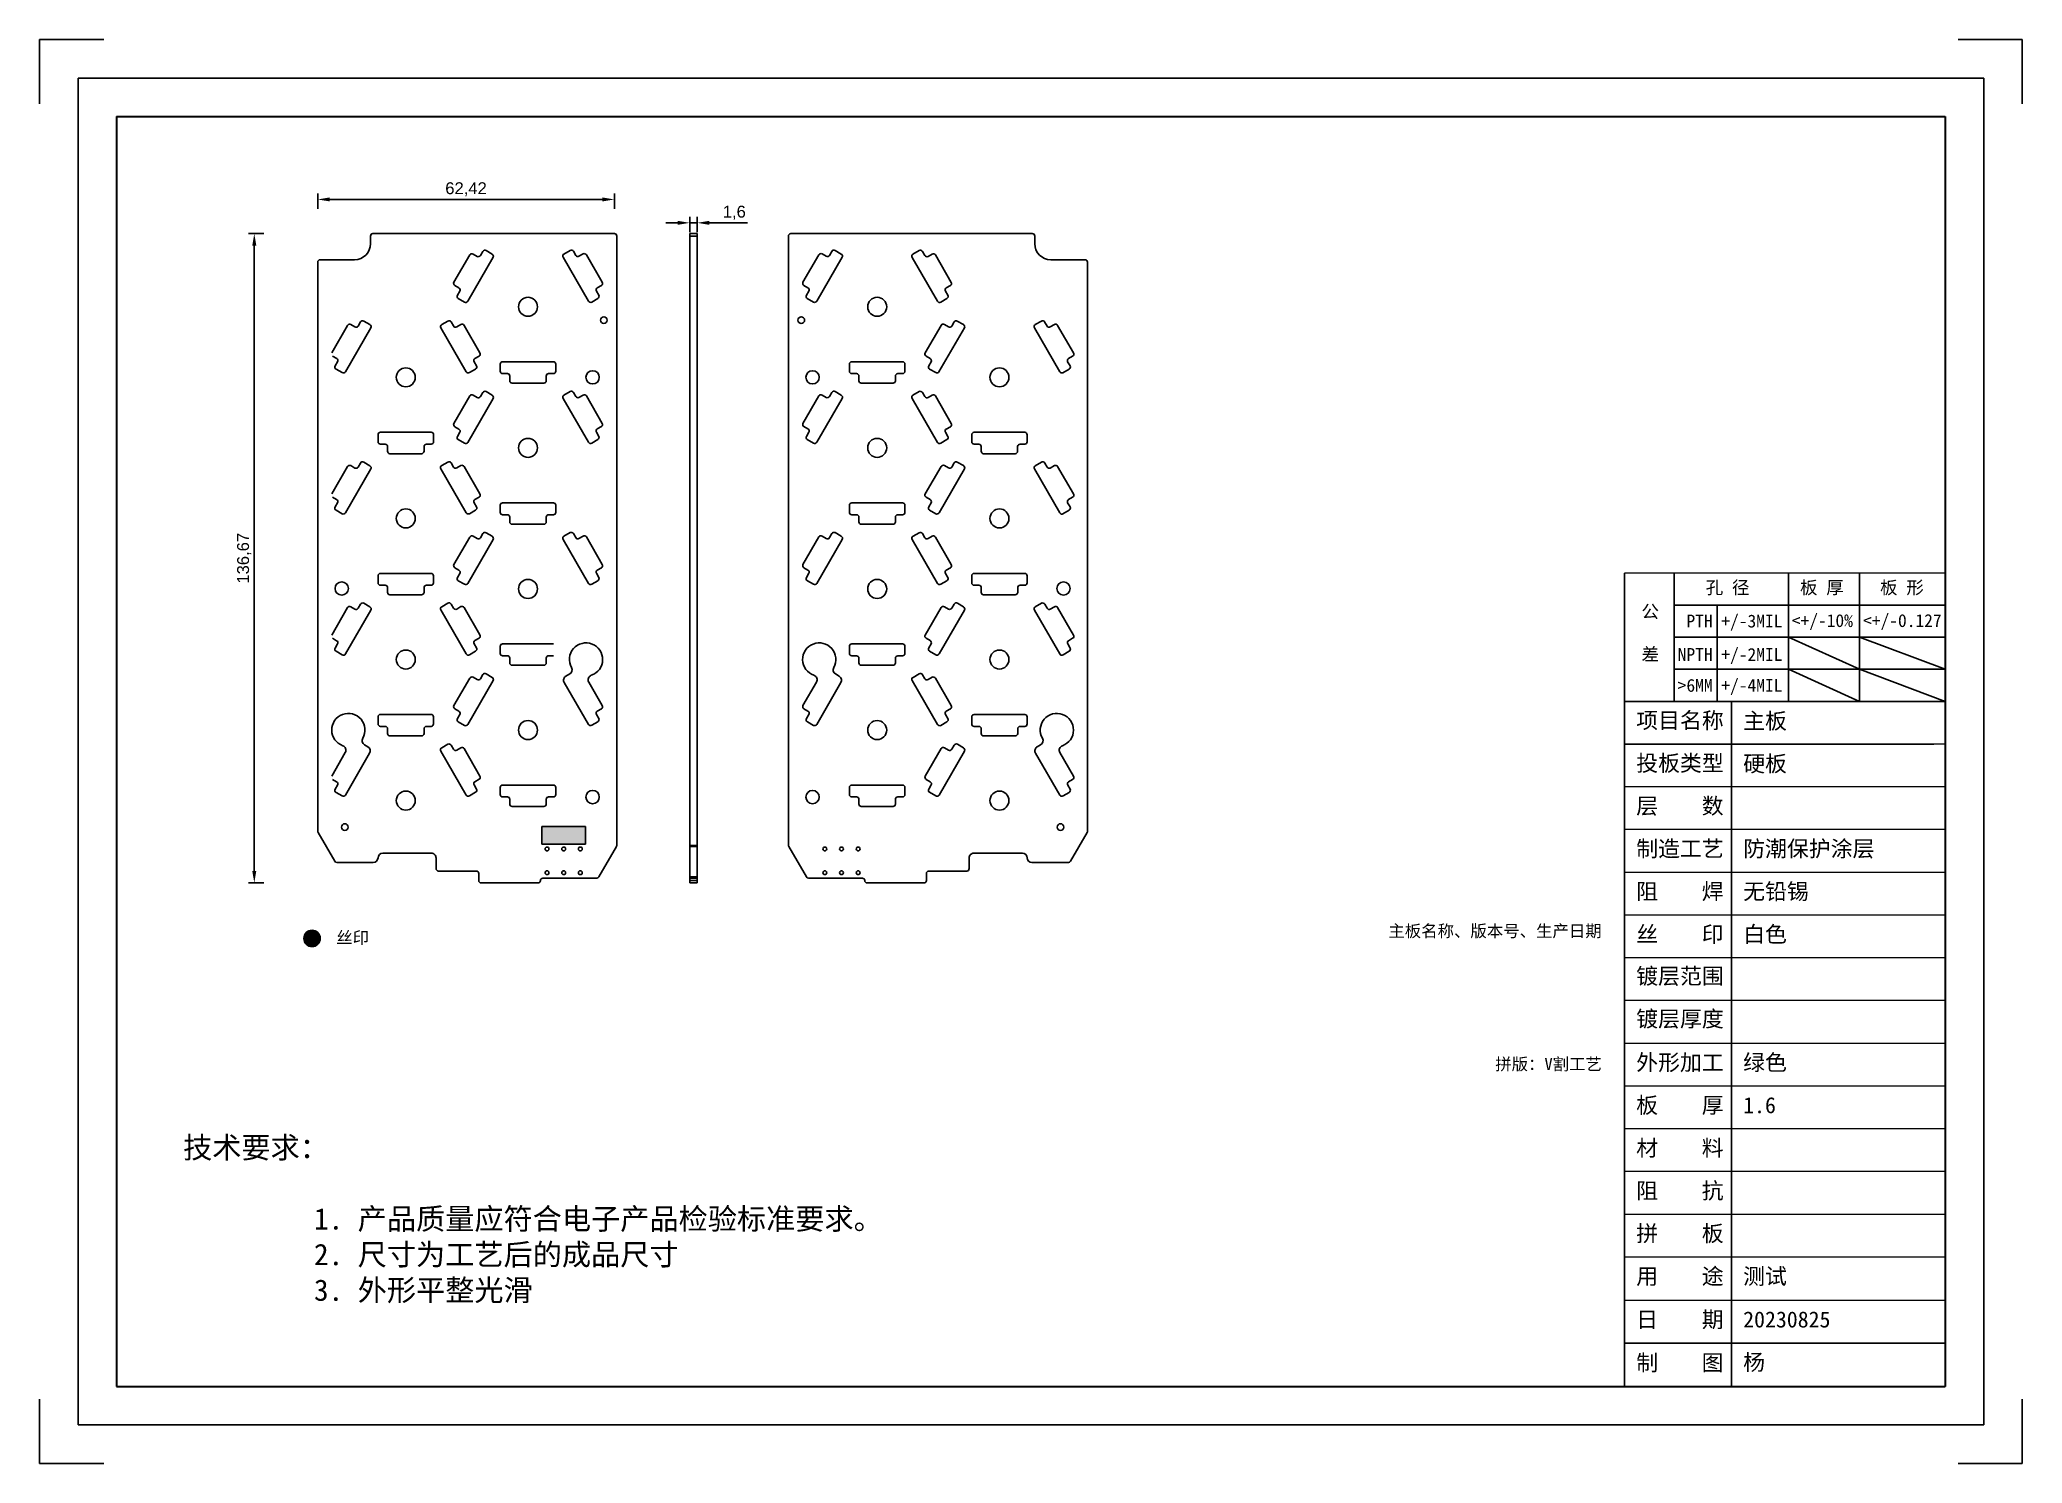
# Model space of a CAD drawing. Header units: millimetres. Extents: x -139 to 278, y 0 to 300.
import ezdxf

# ---------------------------------------------------------------- set-up
doc = ezdxf.new("R2010")
doc.units = ezdxf.units.MM
doc.styles.get("Standard").update_dxf_attribs({"font": 'arial.ttf'})
doc.dimstyles.new('ISO-25', dxfattribs={"dimtxt": 2.5, "dimasz": 2.5, "dimexe": 1.25, "dimexo": 0.625, "dimtad": 1, "dimtxsty": 'Standard', "dimcen": 2.5, "dimadec": 0, "dimazin": 0, "dimtfac": 1, "dimtmove": 0, "dimatfit": 3, "dimfxl": 1, "dimarcsym": 0})

# ---------------------------------------------------------------- blocks, each defined once
blk = doc.blocks.new('Y')
for p, q in [((11070.07, 2786.82), (11061.07, 2786.82)), ((11061.07, 2786.82), (11061.07, 2777.82)), ((11330.17, 2786.82), (11339.17, 2786.82)), ((11339.17, 2786.82), (11339.17, 2777.82)), ((11066.47, 2781.42), (11333.77, 2781.42)), ((11066.47, 2781.42), (11066.47, 2592.42)), ((11333.77, 2781.42), (11333.77, 2592.42)), ((11061.07, 2587.02), (11061.07, 2596.02)), ((11339.17, 2587.02), (11339.17, 2596.02)), ((11066.47, 2592.42), (11333.77, 2592.42)), ((11070.07, 2587.02), (11061.07, 2587.02)), ((11330.17, 2587.02), (11339.17, 2587.02))]:
    blk.add_line(p, q)
at = {"lineweight": 30}
for p, q in [((11071.87, 2776.02), (11328.37, 2776.02)), ((11071.87, 2776.02), (11071.87, 2597.82)), ((11328.37, 2776.02), (11328.37, 2597.82)), ((11071.87, 2597.82), (11328.37, 2597.82))]:
    blk.add_line(p, q, dxfattribs=at)
at = {"lineweight": 20}
blk.add_line((11328.37, 2597.82), (11283.37, 2597.82), dxfattribs=at)
blk = doc.blocks.new('*D31')
at = {"color": 0, "lineweight": -2}
for p, q in [((-4.78, 261.14), (-7.28, 261.14)), ((-2.28, 259.14), (-2.28, 262.39)), ((-2.28, 261.14), (-0.68, 261.14)), ((-0.68, 259.14), (-0.68, 262.39)), ((1.82, 261.14), (9.88, 261.14))]:
    blk.add_line(p, q, dxfattribs=at)
at = {"color": 0}
for points in [[(-4.78, 261.55), (-4.78, 260.72), (-2.28, 261.14)], [(1.82, 261.55), (1.82, 260.72), (-0.68, 261.14)]]:
    blk.add_solid(points, dxfattribs=at)
at = {"layer": 'Defpoints', "color": 0}
for p in [(-0.68, 261.14), (-2.28, 258.36), (-0.68, 258.36)]:
    blk.add_point(p, dxfattribs=at)
at = {"color": 0, "insert": (7.1, 263.26), "char_height": 2.5, "attachment_point": 5}
blk.add_mtext('1,6', dxfattribs=at)
blk = doc.blocks.new('*D32')
at = {"color": 0, "lineweight": -2}
for p, q in [((-80.55, 264.06), (-80.55, 267.31)), ((-18.13, 264.06), (-18.13, 267.31)), ((-78.05, 266.06), (-20.63, 266.06))]:
    blk.add_line(p, q, dxfattribs=at)
at = {"color": 0}
for points in [[(-78.05, 266.48), (-78.05, 265.65), (-80.55, 266.06)], [(-20.63, 266.48), (-20.63, 265.65), (-18.13, 266.06)]]:
    blk.add_solid(points, dxfattribs=at)
at = {"layer": 'Defpoints', "color": 0}
for p in [(-18.13, 266.06), (-18.13, 258.36), (-80.55, 252.88)]:
    blk.add_point(p, dxfattribs=at)
at = {"color": 0, "insert": (-49.34, 268.19), "char_height": 2.5, "attachment_point": 5}
blk.add_mtext('62,42', dxfattribs=at)
blk = doc.blocks.new('*D33')
at = {"color": 0, "lineweight": -2}
for p, q in [((-91.89, 258.86), (-95.14, 258.86)), ((-93.89, 256.36), (-93.89, 124.69)), ((-91.89, 122.19), (-95.14, 122.19))]:
    blk.add_line(p, q, dxfattribs=at)
at = {"color": 0}
for points in [[(-94.31, 256.36), (-93.47, 256.36), (-93.89, 258.86)], [(-94.31, 124.69), (-93.47, 124.69), (-93.89, 122.19)]]:
    blk.add_solid(points, dxfattribs=at)
at = {"layer": 'Defpoints', "color": 0}
for p in [(-36.05, 258.86), (-93.89, 122.19), (-40.17, 122.19)]:
    blk.add_point(p, dxfattribs=at)
at = {"color": 0, "insert": (-96.02, 190.53), "char_height": 2.5, "attachment_point": 5, "rotation": 90}
blk.add_mtext('136,67', dxfattribs=at)

msp = doc.modelspace()

# ---------------------------------------------------------------- hatches: boundary and pattern name
for points in [[(-24.192, 134.065), (-33.392, 134.065), (-33.392, 130.365), (-24.192, 130.365)], [(-80.008, 110.495, 1), (-83.458, 110.495, 1)]]:
    msp.add_hatch(color=256).paths.add_polyline_path(points)

# ---------------------------------------------------------------- linework, layer by layer
at = {"color": 7, "linetype": 'Continuous'}
for p, q in [((-0.682, 258.862), (-2.282, 258.862)), ((-2.282, 258.862), (-2.282, 122.189)), ((-0.682, 258.862), (-0.682, 122.189)), ((-47.001, 254.075), (-47.867, 254.575)), ((-45.818, 255.124), (-46.318, 254.258)), ((-43.835, 254.557), (-45.134, 255.307)), ((-27.441, 255.32), (-28.74, 254.57)), ((-26.258, 254.271), (-26.758, 255.137)), ((-24.709, 254.588), (-25.575, 254.088)), ((-0.682, 258.362), (-2.282, 258.362)), ((25.57, 254.586), (26.437, 254.086)), ((27.12, 254.269), (27.62, 255.136)), ((28.303, 255.319), (29.602, 254.569)), ((44.697, 254.555), (45.996, 255.305)), ((46.679, 255.122), (47.179, 254.256)), ((47.862, 254.073), (48.728, 254.573)), ((-48.55, 254.392), (-51.887, 248.611)), ((-48.99, 244.629), (-43.652, 253.874)), ((-28.923, 253.887), (-23.585, 244.642)), ((-20.688, 248.624), (-24.026, 254.405)), ((21.55, 248.622), (24.887, 254.403)), ((29.785, 253.886), (24.447, 244.64)), ((49.852, 244.627), (44.514, 253.872)), ((49.411, 254.39), (52.749, 248.609)), ((-51.704, 247.928), (-50.838, 247.428)), ((-50.655, 246.745), (-51.155, 245.879)), ((-21.42, 245.892), (-21.92, 246.758)), ((-21.737, 247.441), (-20.871, 247.941)), ((22.599, 247.439), (21.733, 247.939)), ((22.282, 245.89), (22.782, 246.756)), ((51.517, 246.743), (52.017, 245.877)), ((52.566, 247.926), (51.7, 247.426)), ((-50.972, 245.196), (-49.673, 244.446)), ((-22.902, 244.459), (-21.603, 245.209)), ((23.764, 244.457), (22.465, 245.207)), ((51.834, 245.194), (50.535, 244.444)), ((-74.271, 239.542), (-77.608, 233.761)), ((-74.711, 229.779), (-69.373, 239.024)), ((-72.721, 239.225), (-73.588, 239.725)), ((-71.538, 240.274), (-72.038, 239.408)), ((-69.556, 239.707), (-70.855, 240.457)), ((-54.644, 239.037), (-49.306, 229.792)), ((-53.162, 240.47), (-54.461, 239.72)), ((-51.979, 239.421), (-52.479, 240.287)), ((-50.43, 239.738), (-51.296, 239.238)), ((-46.409, 233.774), (-49.747, 239.555)), ((47.271, 233.772), (50.608, 239.553)), ((55.506, 239.036), (50.168, 229.79)), ((51.291, 239.736), (52.157, 239.236)), ((52.84, 239.419), (53.34, 240.286)), ((54.023, 240.469), (55.323, 239.719)), ((75.573, 229.777), (70.235, 239.022)), ((70.418, 239.705), (71.717, 240.455)), ((72.4, 240.272), (72.9, 239.406)), ((73.583, 239.223), (74.449, 239.723)), ((75.132, 239.54), (78.47, 233.759)), ((-77.425, 233.078), (-76.559, 232.578)), ((-76.376, 231.895), (-76.876, 231.029)), ((-76.693, 230.346), (-75.394, 229.596)), ((-48.623, 229.609), (-47.324, 230.359)), ((-47.141, 231.042), (-47.641, 231.908)), ((-47.458, 232.591), (-46.592, 233.091)), ((-42.137, 231.393), (-42.137, 229.893)), ((-30.961, 231.893), (-41.637, 231.893)), ((-30.461, 229.893), (-30.461, 231.393)), ((31.323, 229.891), (31.323, 231.391)), ((31.823, 231.891), (42.498, 231.891)), ((42.998, 231.391), (42.998, 229.891)), ((48.32, 232.589), (47.454, 233.089)), ((48.003, 231.04), (48.503, 231.906)), ((49.485, 229.607), (48.186, 230.357)), ((77.555, 230.344), (76.256, 229.594)), ((77.238, 231.893), (77.738, 231.027)), ((78.287, 233.076), (77.421, 232.576)), ((-45.819, 225.424), (-46.319, 224.558)), ((-43.836, 224.857), (-45.136, 225.607)), ((-41.637, 229.393), (-40.637, 229.393)), ((-40.137, 228.893), (-40.137, 227.893)), ((-39.637, 227.393), (-32.961, 227.393)), ((-32.461, 227.893), (-32.461, 228.893)), ((-31.961, 229.393), (-30.961, 229.393)), ((-27.442, 225.62), (-28.741, 224.87)), ((-26.259, 224.571), (-26.759, 225.437)), ((27.121, 224.569), (27.621, 225.436)), ((28.304, 225.619), (29.603, 224.869)), ((32.823, 229.391), (31.823, 229.391)), ((33.323, 227.891), (33.323, 228.891)), ((40.498, 227.391), (33.823, 227.391)), ((40.998, 228.891), (40.998, 227.891)), ((42.498, 229.391), (41.498, 229.391)), ((44.698, 224.855), (45.997, 225.605)), ((46.68, 225.422), (47.18, 224.556)), ((-48.551, 224.692), (-51.888, 218.911)), ((-48.991, 214.929), (-43.653, 224.174)), ((-47.002, 224.375), (-47.868, 224.875)), ((-28.924, 224.187), (-23.586, 214.942)), ((-24.71, 224.888), (-25.576, 224.388)), ((-20.689, 218.924), (-24.027, 224.705)), ((21.551, 218.922), (24.889, 224.703)), ((29.786, 224.186), (24.448, 214.94)), ((25.572, 224.886), (26.438, 224.386)), ((49.853, 214.927), (44.515, 224.172)), ((47.863, 224.373), (48.729, 224.873)), ((49.412, 224.69), (52.75, 218.909)), ((-56.682, 217.043), (-67.358, 217.043)), ((-51.705, 218.228), (-50.839, 217.728)), ((-50.656, 217.045), (-51.156, 216.179)), ((-21.421, 216.192), (-21.921, 217.058)), ((-21.738, 217.741), (-20.872, 218.241)), ((22.6, 217.739), (21.734, 218.239)), ((22.283, 216.19), (22.783, 217.056)), ((51.518, 217.043), (52.018, 216.177)), ((52.567, 218.226), (51.701, 217.726)), ((57.544, 217.041), (68.219, 217.041)), ((-67.858, 216.543), (-67.858, 215.043)), ((-67.358, 214.543), (-66.358, 214.543)), ((-65.858, 214.043), (-65.858, 213.043)), ((-58.182, 213.043), (-58.182, 214.043)), ((-57.682, 214.543), (-56.682, 214.543)), ((-56.182, 215.043), (-56.182, 216.543)), ((-50.973, 215.496), (-49.674, 214.746)), ((-22.903, 214.759), (-21.604, 215.509)), ((23.765, 214.757), (22.466, 215.507)), ((51.835, 215.494), (50.536, 214.744)), ((57.044, 215.041), (57.044, 216.541)), ((58.544, 214.541), (57.544, 214.541)), ((59.044, 213.041), (59.044, 214.041)), ((66.719, 214.041), (66.719, 213.041)), ((68.219, 214.541), (67.219, 214.541)), ((68.719, 216.541), (68.719, 215.041)), ((-74.272, 209.842), (-77.609, 204.061)), ((-74.712, 200.079), (-69.374, 209.324)), ((-72.723, 209.525), (-73.589, 210.025)), ((-71.539, 210.574), (-72.039, 209.708)), ((-69.557, 210.007), (-70.856, 210.757)), ((-65.358, 212.543), (-58.682, 212.543)), ((-54.645, 209.337), (-49.307, 200.092)), ((-53.163, 210.77), (-54.462, 210.02)), ((-51.98, 209.721), (-52.48, 210.587)), ((-50.431, 210.038), (-51.297, 209.538)), ((-46.41, 204.074), (-49.748, 209.855)), ((47.272, 204.072), (50.609, 209.853)), ((55.507, 209.336), (50.169, 200.09)), ((51.292, 210.036), (52.158, 209.536)), ((52.842, 209.719), (53.342, 210.586)), ((54.025, 210.769), (55.324, 210.019)), ((66.219, 212.541), (59.544, 212.541)), ((75.574, 200.077), (70.236, 209.322)), ((70.419, 210.005), (71.718, 210.755)), ((72.401, 210.572), (72.901, 209.706)), ((73.584, 209.523), (74.45, 210.023)), ((75.133, 209.84), (78.471, 204.059)), ((-77.426, 203.378), (-76.56, 202.878)), ((-76.377, 202.195), (-76.877, 201.329)), ((-76.694, 200.646), (-75.395, 199.896)), ((-48.624, 199.909), (-47.325, 200.659)), ((-47.142, 201.342), (-47.642, 202.208)), ((-47.459, 202.891), (-46.593, 203.391)), ((-42.138, 201.693), (-42.138, 200.193)), ((-30.962, 202.193), (-41.638, 202.193)), ((-30.462, 200.193), (-30.462, 201.693)), ((31.324, 200.191), (31.324, 201.691)), ((31.824, 202.191), (42.499, 202.191)), ((42.999, 201.691), (42.999, 200.191)), ((48.321, 202.889), (47.455, 203.389)), ((48.004, 201.34), (48.504, 202.206)), ((49.486, 199.907), (48.187, 200.657)), ((77.556, 200.644), (76.257, 199.894)), ((77.239, 202.193), (77.739, 201.327)), ((78.288, 203.376), (77.422, 202.876)), ((-41.638, 199.693), (-40.638, 199.693)), ((-40.138, 199.193), (-40.138, 198.193)), ((-39.638, 197.693), (-32.962, 197.693)), ((-32.462, 198.193), (-32.462, 199.193)), ((-31.962, 199.693), (-30.962, 199.693)), ((32.824, 199.691), (31.824, 199.691)), ((33.324, 198.191), (33.324, 199.191)), ((40.499, 197.691), (33.824, 197.691)), ((40.999, 199.191), (40.999, 198.191)), ((42.499, 199.691), (41.499, 199.691)), ((-48.552, 194.992), (-51.889, 189.211)), ((-48.992, 185.229), (-43.654, 194.474)), ((-47.003, 194.675), (-47.869, 195.175)), ((-45.82, 195.724), (-46.32, 194.858)), ((-43.838, 195.157), (-45.137, 195.907)), ((-28.925, 194.487), (-23.587, 185.242)), ((-27.443, 195.92), (-28.742, 195.17)), ((-26.26, 194.871), (-26.76, 195.737)), ((-24.711, 195.188), (-25.577, 194.688)), ((-20.69, 189.224), (-24.028, 195.005)), ((21.552, 189.222), (24.89, 195.003)), ((29.787, 194.486), (24.449, 185.24)), ((25.573, 195.186), (26.439, 194.686)), ((27.122, 194.869), (27.622, 195.736)), ((28.305, 195.919), (29.604, 195.169)), ((49.854, 185.227), (44.516, 194.472)), ((44.699, 195.155), (45.998, 195.905)), ((46.681, 195.722), (47.181, 194.856)), ((47.864, 194.673), (48.73, 195.173)), ((49.413, 194.99), (52.751, 189.209)), ((-51.706, 188.528), (-50.84, 188.028)), ((-21.739, 188.041), (-20.873, 188.541)), ((22.601, 188.039), (21.735, 188.539)), ((52.568, 188.526), (51.702, 188.026)), ((-67.859, 186.843), (-67.859, 185.343)), ((-56.683, 187.343), (-67.359, 187.343)), ((-67.359, 184.843), (-66.359, 184.843)), ((-65.859, 184.343), (-65.859, 183.343)), ((-58.183, 183.343), (-58.183, 184.343)), ((-57.683, 184.843), (-56.683, 184.843)), ((-56.183, 185.343), (-56.183, 186.843)), ((-50.657, 187.345), (-51.157, 186.479)), ((-50.974, 185.796), (-49.675, 185.046)), ((-22.904, 185.059), (-21.605, 185.809)), ((-21.422, 186.492), (-21.922, 187.358)), ((22.284, 186.49), (22.784, 187.356)), ((23.766, 185.057), (22.467, 185.807)), ((51.836, 185.794), (50.537, 185.044)), ((51.519, 187.343), (52.019, 186.477)), ((57.045, 185.341), (57.045, 186.841)), ((57.545, 187.341), (68.22, 187.341)), ((58.545, 184.841), (57.545, 184.841)), ((59.045, 183.341), (59.045, 184.341)), ((66.72, 184.341), (66.72, 183.341)), ((68.22, 184.841), (67.22, 184.841)), ((68.72, 186.841), (68.72, 185.341)), ((-74.273, 180.142), (-77.61, 174.361)), ((-74.713, 170.379), (-69.375, 179.624)), ((-72.724, 179.825), (-73.59, 180.325)), ((-71.541, 180.874), (-72.041, 180.008)), ((-69.558, 180.307), (-70.858, 181.057)), ((-65.359, 182.843), (-58.683, 182.843)), ((-54.646, 179.637), (-49.308, 170.392)), ((-53.164, 181.07), (-54.463, 180.32)), ((-51.981, 180.021), (-52.481, 180.887)), ((-50.432, 180.338), (-51.298, 179.838)), ((-46.411, 174.374), (-49.749, 180.155)), ((47.273, 174.372), (50.61, 180.153)), ((55.508, 179.636), (50.17, 170.39)), ((51.294, 180.336), (52.16, 179.836)), ((52.843, 180.019), (53.343, 180.886)), ((54.026, 181.069), (55.325, 180.319)), ((66.22, 182.841), (59.545, 182.841)), ((75.575, 170.377), (70.237, 179.622)), ((70.42, 180.305), (71.719, 181.055)), ((72.402, 180.872), (72.902, 180.006)), ((73.585, 179.823), (74.451, 180.323)), ((75.134, 180.14), (78.472, 174.359)), ((-77.427, 173.678), (-76.561, 173.178)), ((-76.378, 172.495), (-76.878, 171.629)), ((-47.143, 171.642), (-47.643, 172.508)), ((-47.46, 173.191), (-46.594, 173.691)), ((-42.139, 171.993), (-42.139, 170.493)), ((-30.963, 172.493), (-41.639, 172.493)), ((31.325, 170.491), (31.325, 171.991)), ((31.825, 172.491), (42.5, 172.491)), ((43, 171.991), (43, 170.491)), ((48.322, 173.189), (47.456, 173.689)), ((48.005, 171.64), (48.505, 172.506)), ((77.24, 172.493), (77.74, 171.627)), ((78.289, 173.676), (77.423, 173.176)), ((-76.695, 170.946), (-75.396, 170.196)), ((-48.625, 170.209), (-47.326, 170.959)), ((-41.639, 169.993), (-40.639, 169.993)), ((-40.139, 169.493), (-40.139, 168.493)), ((-39.639, 167.993), (-32.963, 167.993)), ((-32.463, 168.493), (-32.463, 169.493)), ((-31.963, 169.993), (-30.963, 169.993)), ((32.825, 169.991), (31.825, 169.991)), ((33.325, 168.491), (33.325, 169.491)), ((40.5, 167.991), (33.825, 167.991)), ((41, 169.491), (41, 168.491)), ((42.5, 169.991), (41.5, 169.991)), ((49.487, 170.207), (48.188, 170.957)), ((77.557, 170.944), (76.258, 170.194)), ((-48.553, 165.292), (-51.89, 159.511)), ((-48.993, 155.529), (-43.656, 164.774)), ((-47.004, 164.975), (-47.87, 165.475)), ((-45.821, 166.024), (-46.321, 165.158)), ((-43.839, 165.457), (-45.138, 166.207)), ((-23.588, 155.542), (-28.676, 164.354)), ((-28.31, 165.72), (-27.537, 166.166)), ((-23.535, 164.45), (-20.691, 159.524)), ((21.553, 159.522), (24.397, 164.448)), ((29.538, 164.352), (24.45, 155.54)), ((28.399, 166.165), (29.172, 165.719)), ((49.855, 155.527), (44.517, 164.772)), ((44.7, 165.455), (45.999, 166.205)), ((46.682, 166.022), (47.182, 165.156)), ((47.865, 164.973), (48.731, 165.473)), ((49.414, 165.29), (52.752, 159.509)), ((-51.707, 158.828), (-50.841, 158.328)), ((-21.74, 158.341), (-20.874, 158.841)), ((22.602, 158.339), (21.736, 158.839)), ((52.569, 158.826), (51.703, 158.326)), ((-67.86, 157.143), (-67.86, 155.643)), ((-56.684, 157.643), (-67.36, 157.643)), ((-67.36, 155.143), (-66.36, 155.143)), ((-65.86, 154.643), (-65.86, 153.643)), ((-58.184, 153.643), (-58.184, 154.643)), ((-57.684, 155.143), (-56.684, 155.143)), ((-56.184, 155.643), (-56.184, 157.143)), ((-50.658, 157.645), (-51.158, 156.779)), ((-50.975, 156.096), (-49.676, 155.346)), ((-22.905, 155.359), (-21.606, 156.109)), ((-21.423, 156.792), (-21.923, 157.658)), ((22.285, 156.79), (22.785, 157.656)), ((23.767, 155.357), (22.468, 156.107)), ((51.837, 156.094), (50.538, 155.344)), ((51.52, 157.643), (52.02, 156.777)), ((57.046, 155.641), (57.046, 157.141)), ((57.546, 157.641), (68.221, 157.641)), ((58.546, 155.141), (57.546, 155.141)), ((59.046, 153.641), (59.046, 154.641)), ((66.721, 154.641), (66.721, 153.641)), ((68.221, 155.141), (67.221, 155.141)), ((68.721, 157.141), (68.721, 155.641)), ((-70.697, 151.264), (-69.992, 150.857)), ((-65.36, 153.143), (-58.684, 153.143)), ((-53.165, 151.37), (-54.464, 150.62)), ((-51.982, 150.321), (-52.482, 151.187)), ((-50.433, 150.638), (-51.299, 150.138)), ((-46.412, 144.674), (-49.75, 150.455)), ((47.274, 144.672), (50.612, 150.453)), ((51.295, 150.636), (52.161, 150.136)), ((52.844, 150.319), (53.344, 151.186)), ((54.027, 151.369), (55.326, 150.619)), ((66.221, 153.141), (59.546, 153.141)), ((70.854, 150.855), (71.558, 151.262)), ((-77.611, 144.661), (-74.745, 149.626)), ((-69.626, 149.491), (-74.714, 140.679)), ((-54.647, 149.937), (-49.309, 140.692)), ((55.509, 149.936), (50.171, 140.69)), ((75.576, 140.677), (70.488, 149.489)), ((75.606, 149.624), (78.473, 144.659)), ((-77.428, 143.978), (-76.562, 143.478)), ((-76.379, 142.795), (-76.879, 141.929)), ((-47.144, 141.942), (-47.644, 142.808)), ((-47.461, 143.491), (-46.595, 143.991)), ((-42.14, 142.293), (-42.14, 140.793)), ((-30.964, 142.793), (-41.64, 142.793)), ((-30.464, 140.793), (-30.464, 142.293)), ((31.326, 140.791), (31.326, 142.291)), ((31.826, 142.791), (42.501, 142.791)), ((43.001, 142.291), (43.001, 140.791)), ((48.323, 143.489), (47.457, 143.989)), ((48.006, 141.94), (48.506, 142.806)), ((77.241, 142.793), (77.741, 141.927)), ((78.29, 143.976), (77.424, 143.476)), ((-76.696, 141.246), (-75.397, 140.496)), ((-48.626, 140.509), (-47.327, 141.259)), ((-41.64, 140.293), (-40.64, 140.293)), ((-40.14, 139.793), (-40.14, 138.793)), ((-32.964, 138.293), (-39.64, 138.293)), ((-32.464, 138.793), (-32.464, 139.793)), ((-31.964, 140.293), (-30.964, 140.293)), ((32.826, 140.291), (31.826, 140.291)), ((33.326, 138.791), (33.326, 139.791)), ((40.501, 138.291), (33.826, 138.291)), ((41.001, 139.791), (41.001, 138.791)), ((42.501, 140.291), (41.501, 140.291)), ((49.488, 140.507), (48.189, 141.257)), ((77.558, 141.244), (76.259, 140.494)), ((-0.682, 130.083), (-2.282, 130.083)), ((-0.682, 129.834), (-2.282, 129.833)), ((-0.682, 123.439), (-2.282, 123.439)), ((-0.682, 123.189), (-2.282, 123.189)), ((-0.682, 122.689), (-2.282, 122.689)), ((-0.682, 122.189), (-2.282, 122.189))]:
    msp.add_line(p, q, dxfattribs=at)
at = {"lineweight": 20}
for p, q in [((261.9, 187.41), (194.4, 187.41)), ((194.4, 182.55), (194.4, 160.41)), ((261.9, 151.41), (194.4, 151.41)), ((261.9, 151.41), (194.4, 151.41)), ((261.9, 142.41), (194.4, 142.41)), ((261.9, 133.41), (194.4, 133.41)), ((261.9, 124.41), (194.4, 124.41)), ((261.9, 115.41), (194.4, 115.41)), ((261.9, 106.41), (194.4, 106.41)), ((261.9, 97.41), (194.4, 97.41)), ((261.9, 88.41), (194.4, 88.41)), ((261.9, 79.41), (194.4, 79.41)), ((261.9, 70.41), (194.4, 70.41)), ((261.9, 61.41), (194.4, 61.41)), ((261.9, 52.41), (194.4, 52.41)), ((261.9, 43.41), (194.4, 43.41)), ((261.9, 34.305), (194.4, 34.305)), ((261.9, 25.305), (194.4, 25.305)), ((261.9, 25.2), (194.4, 25.2)), ((261.9, 16.2), (194.4, 16.2))]:
    msp.add_line(p, q, dxfattribs=at)
at = {"lineweight": -2}
for p, q in [((194.4, 160.41), (194.4, 187.41)), ((204.865, 160.41), (204.865, 187.41)), ((228.865, 160.41), (228.865, 187.41)), ((243.865, 160.41), (243.865, 187.41)), ((261.9, 180.66), (204.865, 180.66)), ((213.865, 160.41), (213.865, 180.66)), ((261.9, 173.91), (204.865, 173.91)), ((261.9, 167.16), (204.865, 167.16)), ((194.4, 129.27), (194.4, 160.41)), ((261.9, 160.41), (194.4, 160.41)), ((259.5, 151.41), (194.4, 151.41))]:
    msp.add_line(p, q, dxfattribs=at)
for p, q in [((261.9, 187.41), (261.9, 16.2)), ((228.865, 173.91), (243.865, 167.16)), ((243.865, 173.91), (261.865, 167.16)), ((228.865, 167.16), (243.865, 160.41)), ((243.865, 167.16), (261.865, 160.41)), ((216.9, 160.41), (216.9, 25.305)), ((216.9, 151.305), (216.9, 16.2)), ((194.4, 142.41), (194.4, 16.2))]:
    msp.add_line(p, q)
at = {"linetype": 'Continuous'}
for p, q in [((-33.392, 134.065), (-33.392, 130.365)), ((-24.192, 134.065), (-33.392, 134.065)), ((-24.192, 130.365), (-24.192, 134.065)), ((-33.392, 130.365), (-24.192, 130.365))]:
    msp.add_line(p, q, dxfattribs=at)
at = {"color": 7, "linetype": 'Continuous'}
for points in [[(-17.705, 129.833), (-21.402, 123.438, -0.2678025), (-21.835, 123.189), (-33.191, 123.189, 0.4140846), (-33.691, 122.689, -0.4134113), (-34.189, 122.189), (-46.153, 122.189, -0.4142162), (-46.653, 122.69), (-46.653, 124.19, 0.4142223), (-47.153, 124.69), (-55.153, 124.69, -0.4142228), (-55.653, 125.19), (-55.653, 127.443, 0.4142268), (-56.653, 128.443), (-66.861, 128.443, 0.407261), (-67.86, 127.466, -0.4072918), (-68.86, 126.49), (-76.537, 126.491, -0.2679175), (-76.97, 126.741), (-80.485, 132.83, -0.1316648), (-80.552, 133.08), (-80.548, 252.877, -0.414214), (-80.048, 253.377), (-72.813, 253.376, 0.4131727), (-69.444, 256.733), (-69.444, 258.364, -0.4141763), (-68.944, 258.864), (-18.133, 258.862, -0.413196), (-17.633, 258.364), (-17.638, 130.083, -0.1318221), (-17.705, 129.833, 0.1318221)], [(18.567, 129.832), (22.264, 123.437, 0.2678025), (22.697, 123.187), (34.052, 123.187, -0.4140846), (34.553, 122.687, 0.4134113), (35.051, 122.187), (47.014, 122.188, 0.4142162), (47.514, 122.688), (47.514, 124.188, -0.4142223), (48.014, 124.688), (56.014, 124.688, 0.4142228), (56.514, 125.188), (56.514, 127.441, -0.4142268), (57.514, 128.441), (67.722, 128.441, -0.407261), (68.722, 127.465, 0.4072918), (69.722, 126.488), (77.399, 126.489, 0.2679175), (77.832, 126.739), (81.347, 132.828, 0.1316648), (81.414, 133.078), (81.41, 252.875, 0.414214), (80.91, 253.375), (73.675, 253.375, -0.4131727), (70.306, 256.732), (70.305, 258.362, 0.4141763), (69.805, 258.862), (18.995, 258.86, 0.413196), (18.495, 258.362), (18.499, 130.082, 0.1318221), (18.567, 129.832, -0.1318221)]]:
    msp.add_lwpolyline(points, format="xyb", dxfattribs=at)
for centre, radius in [((-36.302, 243.465), 2), ((37.164, 243.464), 2), ((-20.337, 240.666), 0.7), ((21.198, 240.665), 0.7), ((-62.023, 228.615), 2), ((-22.702, 228.615), 1.4), ((23.564, 228.614), 1.4), ((62.885, 228.614), 2), ((-36.302, 213.765), 2), ((37.164, 213.764), 2), ((-62.023, 198.915), 2), ((62.885, 198.914), 2), ((-75.502, 184.165), 1.4), ((-36.302, 184.065), 2), ((37.164, 184.064), 2), ((76.364, 184.164), 1.4), ((-62.023, 169.215), 2), ((62.885, 169.214), 2), ((-36.302, 154.365), 2), ((37.164, 154.364), 2), ((-62.023, 139.515), 2), ((-22.702, 140.265), 1.4), ((23.564, 140.264), 1.4), ((62.885, 139.514), 2), ((-74.851, 133.948), 0.7), ((75.712, 133.947), 0.7), ((-32.292, 129.34), 0.4), ((-28.792, 129.34), 0.4), ((-25.292, 129.34), 0.4), ((26.154, 129.34), 0.4), ((29.654, 129.34), 0.4), ((33.154, 129.34), 0.4), ((-32.293, 124.34), 0.4), ((-28.793, 124.34), 0.4), ((-25.293, 124.34), 0.4), ((26.155, 124.34), 0.4), ((29.655, 124.34), 0.4), ((33.155, 124.34), 0.4), ((-81.733, 110.495), 1.725)]:
    msp.add_circle(centre, radius, dxfattribs=at)
for centre, radius, start, end in [((-48.117, 254.142), 0.5, 60, 150.00028), ((-45.384, 254.874), 0.5, 60, 150), ((-44.085, 254.124), 0.5, 330, 60), ((-28.49, 254.137), 0.5, 120, 210), ((-27.191, 254.887), 0.5, 30, 120), ((-24.459, 254.155), 0.5, 30.00014, 120), ((25.32, 254.153), 0.5, 60, 149.99986), ((28.053, 254.886), 0.5, 60, 150), ((29.352, 254.136), 0.5, 330, 60), ((44.947, 254.122), 0.5, 120, 210), ((46.246, 254.872), 0.5, 30, 120), ((48.978, 254.14), 0.5, 29.99972, 120), ((-46.751, 254.508), 0.5, 240, 330), ((-25.825, 254.521), 0.5, 210, 300), ((26.687, 254.519), 0.5, 240, 330), ((47.612, 254.506), 0.5, 210, 300), ((-51.454, 248.361), 0.5, 150.00028, 240), ((-51.088, 246.995), 0.5, 330, 60), ((-21.487, 247.008), 0.5, 120, 210), ((-21.121, 248.374), 0.5, 300, 30.00014), ((21.983, 248.372), 0.5, 149.99986, 240), ((22.349, 247.006), 0.5, 330, 60), ((51.95, 246.993), 0.5, 120, 210), ((52.316, 248.359), 0.5, 300, 29.99972), ((-50.722, 245.629), 0.5, 150, 240), ((-49.423, 244.879), 0.5, 240, 330), ((-23.152, 244.892), 0.5, 210, 300), ((-21.853, 245.642), 0.5, 300, 30), ((22.715, 245.64), 0.5, 150, 240), ((24.014, 244.89), 0.5, 240, 330), ((50.285, 244.877), 0.5, 210, 300), ((51.584, 245.627), 0.5, 300, 30), ((-73.838, 239.292), 0.5, 60, 150.00028), ((-72.471, 239.658), 0.5, 240, 330), ((-71.105, 240.024), 0.5, 60, 150), ((-69.806, 239.274), 0.5, 330, 60), ((-54.211, 239.287), 0.5, 120, 210), ((-52.912, 240.037), 0.5, 30, 120), ((-51.546, 239.671), 0.5, 210, 300), ((-50.18, 239.305), 0.5, 30.00014, 120), ((51.041, 239.303), 0.5, 60, 149.99986), ((52.407, 239.669), 0.5, 240, 330), ((53.773, 240.036), 0.5, 60, 150), ((55.073, 239.286), 0.5, 330, 60), ((70.668, 239.272), 0.5, 120, 210), ((71.967, 240.022), 0.5, 30, 120), ((73.333, 239.656), 0.5, 210, 300), ((74.699, 239.29), 0.5, 29.99972, 120), ((-46.842, 233.524), 0.5, 300, 30.00014), ((47.704, 233.522), 0.5, 149.99986, 240), ((78.037, 233.509), 0.5, 300, 29.99972), ((-76.443, 230.779), 0.5, 150, 240), ((-76.809, 232.145), 0.5, 330, 60), ((-75.144, 230.029), 0.5, 240, 330), ((-48.873, 230.042), 0.5, 210, 300), ((-47.208, 232.158), 0.5, 120, 210), ((-47.574, 230.792), 0.5, 300, 30), ((-41.637, 231.393), 0.5, 90, 180), ((-41.637, 229.893), 0.5, 180, 270), ((-30.961, 231.393), 0.5, 0, 90), ((-30.961, 229.893), 0.5, 270, 0), ((31.823, 231.391), 0.5, 90, 180), ((31.823, 229.891), 0.5, 180, 270), ((42.498, 231.391), 0.5, 0, 90), ((42.498, 229.891), 0.5, 270, 0), ((48.436, 230.79), 0.5, 150, 240), ((48.07, 232.156), 0.5, 330, 60), ((49.735, 230.04), 0.5, 240, 330), ((76.006, 230.027), 0.5, 210, 300), ((77.671, 232.143), 0.5, 120, 210), ((77.305, 230.777), 0.5, 300, 30), ((-45.386, 225.174), 0.5, 60, 150), ((-40.637, 228.893), 0.5, 0, 90), ((-39.637, 227.893), 0.5, 180, 270), ((-32.961, 227.893), 0.5, 270, 0), ((-31.961, 228.893), 0.5, 90, 180), ((-27.192, 225.187), 0.5, 30, 120), ((28.054, 225.186), 0.5, 60, 150), ((32.823, 228.891), 0.5, 0, 90), ((33.823, 227.891), 0.5, 180, 270), ((40.498, 227.891), 0.5, 270, 0), ((41.498, 228.891), 0.5, 90, 180), ((46.247, 225.172), 0.5, 30, 120), ((-48.118, 224.442), 0.5, 60, 150.00028), ((-46.752, 224.808), 0.5, 240, 330), ((-44.086, 224.424), 0.5, 330, 60), ((-28.491, 224.437), 0.5, 120, 210), ((-25.826, 224.821), 0.5, 210, 300), ((-24.46, 224.455), 0.5, 30.00014, 120), ((25.322, 224.453), 0.5, 60, 149.99986), ((26.688, 224.819), 0.5, 240, 330), ((29.353, 224.436), 0.5, 330, 60), ((44.948, 224.422), 0.5, 120, 210), ((47.613, 224.806), 0.5, 210, 300), ((48.979, 224.44), 0.5, 29.99972, 120), ((-67.358, 216.543), 0.5, 90, 180), ((-56.682, 216.543), 0.5, 0, 90), ((-51.455, 218.661), 0.5, 150.00028, 240), ((-51.089, 217.295), 0.5, 330, 60), ((-21.488, 217.308), 0.5, 120, 210), ((-21.122, 218.674), 0.5, 300, 30.00014), ((21.984, 218.672), 0.5, 149.99986, 240), ((22.35, 217.306), 0.5, 330, 60), ((51.951, 217.293), 0.5, 120, 210), ((52.317, 218.659), 0.5, 300, 29.99972), ((57.544, 216.541), 0.5, 90, 180), ((68.219, 216.541), 0.5, 0, 90), ((-67.358, 215.043), 0.5, 180, 270), ((-66.358, 214.043), 0.5, 0, 90), ((-65.358, 213.043), 0.5, 180, 270), ((-58.682, 213.043), 0.5, 270, 0), ((-57.682, 214.043), 0.5, 90, 180), ((-56.682, 215.043), 0.5, 270, 0), ((-50.723, 215.929), 0.5, 150, 240), ((-49.424, 215.179), 0.5, 240, 330), ((-23.153, 215.192), 0.5, 210, 300), ((-21.854, 215.942), 0.5, 300, 30), ((22.716, 215.94), 0.5, 150, 240), ((24.015, 215.19), 0.5, 240, 330), ((50.286, 215.177), 0.5, 210, 300), ((51.585, 215.927), 0.5, 300, 30), ((57.544, 215.041), 0.5, 180, 270), ((58.544, 214.041), 0.5, 0, 90), ((59.544, 213.041), 0.5, 180, 270), ((66.219, 213.041), 0.5, 270, 0), ((67.219, 214.041), 0.5, 90, 180), ((68.219, 215.041), 0.5, 270, 0), ((-73.839, 209.592), 0.5, 60, 150.00028), ((-72.473, 209.958), 0.5, 240, 330), ((-71.106, 210.324), 0.5, 60, 150), ((-69.807, 209.574), 0.5, 330, 60), ((-54.212, 209.587), 0.5, 120, 210), ((-52.913, 210.337), 0.5, 30, 120), ((-51.547, 209.971), 0.5, 210, 300), ((-50.181, 209.605), 0.5, 30.00014, 120), ((51.042, 209.603), 0.5, 60, 149.99986), ((52.408, 209.969), 0.5, 240, 330), ((53.775, 210.336), 0.5, 60, 150), ((55.074, 209.586), 0.5, 330, 60), ((70.669, 209.572), 0.5, 120, 210), ((71.968, 210.322), 0.5, 30, 120), ((73.334, 209.956), 0.5, 210, 300), ((74.7, 209.59), 0.5, 29.99972, 120), ((-76.444, 201.079), 0.5, 150, 240), ((-76.81, 202.445), 0.5, 330, 60), ((-47.209, 202.458), 0.5, 120, 210), ((-47.575, 201.092), 0.5, 300, 30), ((-46.843, 203.824), 0.5, 300, 30.00014), ((-41.638, 201.693), 0.5, 90, 180), ((-30.962, 201.693), 0.5, 0, 90), ((31.824, 201.691), 0.5, 90, 180), ((42.499, 201.691), 0.5, 0, 90), ((47.705, 203.822), 0.5, 149.99986, 240), ((48.437, 201.09), 0.5, 150, 240), ((48.071, 202.456), 0.5, 330, 60), ((77.672, 202.443), 0.5, 120, 210), ((77.306, 201.077), 0.5, 300, 30), ((78.038, 203.809), 0.5, 300, 29.99972), ((-75.145, 200.329), 0.5, 240, 330), ((-48.874, 200.342), 0.5, 210, 300), ((-41.638, 200.193), 0.5, 180, 270), ((-40.638, 199.193), 0.5, 0, 90), ((-39.638, 198.193), 0.5, 180, 270), ((-32.962, 198.193), 0.5, 270, 0), ((-31.962, 199.193), 0.5, 90, 180), ((-30.962, 200.193), 0.5, 270, 0), ((31.824, 200.191), 0.5, 180, 270), ((32.824, 199.191), 0.5, 0, 90), ((33.824, 198.191), 0.5, 180, 270), ((40.499, 198.191), 0.5, 270, 0), ((41.499, 199.191), 0.5, 90, 180), ((42.499, 200.191), 0.5, 270, 0), ((49.736, 200.34), 0.5, 240, 330), ((76.007, 200.327), 0.5, 210, 300), ((-48.119, 194.742), 0.5, 60, 150.00028), ((-46.753, 195.108), 0.5, 240, 330), ((-45.387, 195.474), 0.5, 60, 150), ((-44.088, 194.724), 0.5, 330, 60), ((-28.492, 194.737), 0.5, 120, 210), ((-27.193, 195.487), 0.5, 30, 120), ((-25.827, 195.121), 0.5, 210, 300), ((-24.461, 194.755), 0.5, 30.00014, 120), ((25.323, 194.753), 0.5, 60, 149.99986), ((26.689, 195.119), 0.5, 240, 330), ((28.055, 195.486), 0.5, 60, 150), ((29.354, 194.736), 0.5, 330, 60), ((44.949, 194.722), 0.5, 120, 210), ((46.248, 195.472), 0.5, 30, 120), ((47.614, 195.106), 0.5, 210, 300), ((48.98, 194.74), 0.5, 29.99972, 120), ((-51.456, 188.961), 0.5, 150.00028, 240), ((-51.09, 187.595), 0.5, 330, 60), ((-21.489, 187.608), 0.5, 120, 210), ((-21.123, 188.974), 0.5, 300, 30.00014), ((21.985, 188.972), 0.5, 149.99986, 240), ((22.351, 187.606), 0.5, 330, 60), ((51.952, 187.593), 0.5, 120, 210), ((52.318, 188.959), 0.5, 300, 29.99972), ((-67.359, 186.843), 0.5, 90, 180), ((-67.359, 185.343), 0.5, 180, 270), ((-66.359, 184.343), 0.5, 0, 90), ((-57.683, 184.343), 0.5, 90, 180), ((-56.683, 186.843), 0.5, 0, 90), ((-56.683, 185.343), 0.5, 270, 0), ((-50.724, 186.229), 0.5, 150, 240), ((-49.425, 185.479), 0.5, 240, 330), ((-23.154, 185.492), 0.5, 210, 300), ((-21.855, 186.242), 0.5, 300, 30), ((22.717, 186.24), 0.5, 150, 240), ((24.016, 185.49), 0.5, 240, 330), ((50.287, 185.477), 0.5, 210, 300), ((51.586, 186.227), 0.5, 300, 30), ((57.545, 186.841), 0.5, 90, 180), ((57.545, 185.341), 0.5, 180, 270), ((58.545, 184.341), 0.5, 0, 90), ((67.22, 184.341), 0.5, 90, 180), ((68.22, 186.841), 0.5, 0, 90), ((68.22, 185.341), 0.5, 270, 0), ((-73.84, 179.892), 0.5, 60, 150.00028), ((-72.474, 180.258), 0.5, 240, 330), ((-71.108, 180.624), 0.5, 60, 150), ((-69.808, 179.874), 0.5, 330, 60), ((-65.359, 183.343), 0.5, 180, 270), ((-58.683, 183.343), 0.5, 270, 0), ((-54.213, 179.887), 0.5, 120, 210), ((-52.914, 180.637), 0.5, 30, 120), ((-51.548, 180.271), 0.5, 210, 300), ((-50.182, 179.905), 0.5, 30.00014, 120), ((51.044, 179.903), 0.5, 60, 149.99986), ((52.41, 180.269), 0.5, 240, 330), ((53.776, 180.636), 0.5, 60, 150), ((55.075, 179.886), 0.5, 330, 60), ((59.545, 183.341), 0.5, 180, 270), ((66.22, 183.341), 0.5, 270, 0), ((70.67, 179.872), 0.5, 120, 210), ((71.969, 180.622), 0.5, 30, 120), ((73.335, 180.256), 0.5, 210, 300), ((74.701, 179.89), 0.5, 29.99972, 120), ((-76.445, 171.379), 0.5, 150, 240), ((-76.811, 172.745), 0.5, 330, 60), ((-47.21, 172.758), 0.5, 120, 210), ((-47.576, 171.392), 0.5, 300, 30), ((-46.844, 174.124), 0.5, 300, 30.00014), ((-41.639, 171.993), 0.5, 90, 180), ((-24.102, 169.215), 3.5, 288.57073, 209.01831), ((24.964, 169.214), 3.5, 330.98169, 251.42927), ((31.825, 171.991), 0.5, 90, 180), ((42.5, 171.991), 0.5, 0, 90), ((47.706, 174.122), 0.5, 149.99986, 240), ((48.438, 171.39), 0.5, 150, 240), ((48.072, 172.756), 0.5, 330, 60), ((77.673, 172.743), 0.5, 120, 210), ((77.307, 171.377), 0.5, 300, 30), ((78.039, 174.109), 0.5, 300, 29.99972), ((-75.146, 170.629), 0.5, 240, 330), ((-48.875, 170.642), 0.5, 210, 300), ((-41.639, 170.493), 0.5, 180, 270), ((-40.639, 169.493), 0.5, 0, 90), ((-39.639, 168.493), 0.5, 180, 270), ((-32.963, 168.493), 0.5, 270, 0), ((-31.963, 169.493), 0.5, 90, 180), ((-28.037, 167.032), 1, 300, 29.01831), ((28.899, 167.031), 1, 150.98169, 240), ((31.825, 170.491), 0.5, 180, 270), ((32.825, 169.491), 0.5, 0, 90), ((33.825, 168.491), 0.5, 180, 270), ((40.5, 168.491), 0.5, 270, 0), ((41.5, 169.491), 0.5, 90, 180), ((42.5, 170.491), 0.5, 270, 0), ((49.737, 170.64), 0.5, 240, 330), ((76.008, 170.627), 0.5, 210, 300), ((-48.12, 165.042), 0.5, 60, 150.00028), ((-46.754, 165.408), 0.5, 240, 330), ((-45.388, 165.774), 0.5, 60, 150), ((-44.089, 165.024), 0.5, 330, 60), ((-27.81, 164.854), 1, 120, 210), ((-22.669, 164.95), 1, 108.57073, 210.00014), ((23.531, 164.948), 1, 329.99986, 71.42927), ((28.672, 164.852), 1, 330, 60), ((44.95, 165.022), 0.5, 120, 210), ((46.249, 165.772), 0.5, 30, 120), ((47.615, 165.406), 0.5, 210, 300), ((48.981, 165.04), 0.5, 29.99972, 120), ((-51.457, 159.261), 0.5, 150.00028, 240), ((-21.124, 159.274), 0.5, 300, 30.00014), ((21.986, 159.272), 0.5, 149.99986, 240), ((52.319, 159.259), 0.5, 300, 29.99972), ((-74.102, 154.365), 3.5, 330.21208, 250.41034), ((-67.36, 157.143), 0.5, 90, 180), ((-67.36, 155.643), 0.5, 180, 270), ((-66.36, 154.643), 0.5, 0, 90), ((-57.684, 154.643), 0.5, 90, 180), ((-56.684, 157.143), 0.5, 0, 90), ((-56.684, 155.643), 0.5, 270, 0), ((-50.725, 156.529), 0.5, 150, 240), ((-51.091, 157.895), 0.5, 330, 60), ((-49.426, 155.779), 0.5, 240, 330), ((-23.155, 155.792), 0.5, 210, 300), ((-21.49, 157.908), 0.5, 120, 210), ((-21.856, 156.542), 0.5, 300, 30), ((22.718, 156.54), 0.5, 150, 240), ((22.352, 157.906), 0.5, 330, 60), ((24.017, 155.79), 0.5, 240, 330), ((50.288, 155.777), 0.5, 210, 300), ((51.953, 157.893), 0.5, 120, 210), ((51.587, 156.527), 0.5, 300, 30), ((57.546, 157.141), 0.5, 90, 180), ((57.546, 155.641), 0.5, 180, 270), ((58.546, 154.641), 0.5, 0, 90), ((67.221, 154.641), 0.5, 90, 180), ((68.221, 157.141), 0.5, 0, 90), ((68.221, 155.641), 0.5, 270, 0), ((74.964, 154.364), 3.5, 289.58966, 209.78792), ((-75.611, 150.126), 1, 330.00028, 70.41034), ((-70.197, 152.13), 1, 150.21208, 240), ((-70.492, 149.991), 1, 330, 60), ((-65.36, 153.643), 0.5, 180, 270), ((-58.684, 153.643), 0.5, 270, 0), ((-54.214, 150.187), 0.5, 120, 210), ((-52.915, 150.937), 0.5, 30, 120), ((-51.549, 150.571), 0.5, 210, 300), ((-50.183, 150.205), 0.5, 30.00014, 120), ((51.045, 150.203), 0.5, 60, 149.99986), ((52.411, 150.569), 0.5, 240, 330), ((53.777, 150.936), 0.5, 60, 150), ((55.076, 150.186), 0.5, 330, 60), ((59.546, 153.641), 0.5, 180, 270), ((66.221, 153.641), 0.5, 270, 0), ((71.354, 149.989), 1, 120, 210), ((71.058, 152.128), 1, 300, 29.78792), ((76.473, 150.124), 1, 109.58966, 209.99972), ((-76.446, 141.679), 0.5, 150, 240), ((-76.812, 143.045), 0.5, 330, 60), ((-47.211, 143.058), 0.5, 120, 210), ((-47.577, 141.692), 0.5, 300, 30), ((-46.845, 144.424), 0.5, 300, 30.00014), ((-41.64, 142.293), 0.5, 90, 180), ((-30.964, 142.293), 0.5, 0, 90), ((31.826, 142.291), 0.5, 90, 180), ((42.501, 142.291), 0.5, 0, 90), ((47.707, 144.422), 0.5, 149.99986, 240), ((48.439, 141.69), 0.5, 150, 240), ((48.073, 143.056), 0.5, 330, 60), ((77.674, 143.043), 0.5, 120, 210), ((77.308, 141.677), 0.5, 300, 30), ((78.04, 144.409), 0.5, 300, 29.99972), ((-75.147, 140.929), 0.5, 240, 330), ((-48.876, 140.942), 0.5, 210, 300), ((-41.64, 140.793), 0.5, 180, 270), ((-40.64, 139.793), 0.5, 0, 90), ((-39.64, 138.793), 0.5, 180, 270), ((-32.964, 138.793), 0.5, 270, 0), ((-31.964, 139.793), 0.5, 90, 180), ((-30.964, 140.793), 0.5, 270, 0), ((31.826, 140.791), 0.5, 180, 270), ((32.826, 139.791), 0.5, 0, 90), ((33.826, 138.791), 0.5, 180, 270), ((40.501, 138.791), 0.5, 270, 0), ((41.501, 139.791), 0.5, 90, 180), ((42.501, 140.791), 0.5, 270, 0), ((49.738, 140.94), 0.5, 240, 330), ((76.009, 140.927), 0.5, 210, 300)]:
    msp.add_arc(centre, radius, start, end, dxfattribs=at)

# ---------------------------------------------------------------- block references
at = {"xscale": 1.5, "yscale": 1.5, "zscale": 1.5}
msp.add_blockref('Y', (-16730.659, -3880.531), dxfattribs=at)

# ---------------------------------------------------------------- texts
at = {"lineweight": 20, "attachment_point": 1}
for s, insert, char_height, width in [('{\\fSimSun|b0|i0|c134|p2; 孔 径}', (209.646, 185.719), 2.7, 12.15), ('{\\fSimSun|b0|i0|c134|p2; 板 厚}', (229.492, 185.719), 2.7, 12.15), ('{\\fSimSun|b0|i0|c134|p2;  板 形}', (244.492, 185.719), 2.7, 16.93443), ('{\\fSimSun|b1|i0|c134|p2;\\P公\\P\\P差}', (197.962, 185.17), 2.7, 4.31148), ('{\\fSimSun|b0|i0|c134|p2; PTH}', (205.59, 178.665), 2.7, 12.15), ('{\\fSimSun|b0|i0|c134|p2;+/-3MIL}', (214.765, 178.665), 2.7, 12.15), ('{\\fSimSun|b0|i0|c134|p2;<+/-10%}', (229.59, 178.758), 2.7, 12.15), ('{\\fSimSun|b0|i0|c134|p2;<+/-0.127}', (244.59, 178.758), 2.7, 12.15), ('{\\fSimSun|b0|i0|c134|p2;NPTH}', (205.59, 171.63), 2.7, 12.15), ('{\\fSimSun|b0|i0|c134|p2;+/-2MIL}', (214.765, 171.63), 2.7, 12.15), ('{\\fSimSun|b0|i0|c134|p2;>6MM}', (205.59, 165.121), 2.7, 12.15), ('{\\fSimSun|b0|i0|c134|p2;+/-4MIL}', (214.765, 165.121), 2.7, 12.15), ('{\\fSimSun|b1|i0|c134|p2;项目名称}', (196.859, 158.088), 3.375, 21.37224), ('{\\fSimSun|b1|i0|c134|p2;投板类型}', (196.859, 149.088), 3.375, 21.37224), ('{\\fSimSun|b1|i0|c134|p2;层    数}', (196.859, 140.088), 3.375, 21.37224), ('{\\fSimSun|b1|i0|c134|p2;制造工艺}', (196.859, 131.088), 3.375, 21.37224), ('{\\fSimSun|b1|i0|c134|p2;阻    焊}', (196.859, 122.088), 3.375, 21.37224), ('{\\fSimSun|b1|i0|c134|p2;丝    印}', (196.859, 113.088), 3.375, 21.37224), ('{\\fSimSun|b1|i0|c134|p2;镀层范围}', (196.859, 104.267), 3.375, 21.37224), ('{\\fSimSun|b1|i0|c134|p2;镀层厚度}', (196.859, 95.267), 3.375, 21.37224), ('{\\fSimSun|b1|i0|c134|p2;外形加工}', (196.859, 86.088), 3.375, 21.37224), ('{\\fSimSun|b1|i0|c134|p2;板    厚}', (196.859, 77.088), 3.375, 21.37224), ('{\\fSimSun|b1|i0|c134|p2;材    料}', (196.859, 68.088), 3.375, 21.37224), ('{\\fSimSun|b1|i0|c134|p2;阻    抗}', (196.859, 59.088), 3.375, 21.37224), ('{\\fSimSun|b1|i0|c134|p2;拼    板}', (196.859, 50.088), 3.375, 21.37224), ('{\\fSimSun|b1|i0|c134|p2;用    途}', (196.859, 41.088), 3.375, 21.37224), ('{\\fSimSun|b1|i0|c134|p2;日    期}', (196.859, 31.982), 3.375, 21.37224), ('{\\fSimSun|b1|i0|c134|p2;制    图}', (196.859, 22.877), 3.375, 21.37224)]:
    msp.add_mtext(s, dxfattribs=dict(at, insert=insert, char_height=char_height, width=width))
at = {"color": 6, "lineweight": 20, "char_height": 3.375, "attachment_point": 1}
for s, insert, width in [('{\\fSimSun|b1|i0|c134|p2;主板}', (219.359, 157.982), 39.3834), ('{\\fSimSun|b1|i0|c134|p2;硬板}', (219.359, 148.982), 21.37224), ('{\\fSimSun|b1|i0|c134|p2;防潮保护涂层}', (219.359, 131.088), 32.55375), ('{\\fSimSun|b1|i0|c134|p2;无铅锡}', (219.359, 122.088), 21.37224), ('{\\fSimSun|b1|i0|c134|p2;白色}', (219.359, 113.088), 21.37224), ('{\\fSimSun|b1|i0|c134|p2;绿色}', (219.359, 86.088), 21.37224), ('{\\fSimSun|b1|i0|c134|p2;1.6}', (219.359, 77.088), 21.37224), ('{\\fSimSun|b1|i0|c134|p2;测试}', (219.359, 41.088), 21.37224), ('{\\fSimSun|b1|i0|c0|p2;202\\fSimSun|b1|i0|c134|p2;30825}', (219.359, 31.982), 21.37224), ('{\\fSimSun|b1|i0|c134|p2;杨}', (219.359, 22.982), 21.37224)]:
    msp.add_mtext(s, dxfattribs=dict(at, insert=insert, width=width))
at = {"color": 6, "char_height": 2.53125, "attachment_point": 1}
for s, insert, width in [('{\\fSimSun|b0|i0|c134|p2;主板名称、版本号、生产日期}', (144.71, 113.344), 48.84235), ('{\\fSimSun|b0|i0|c134|p2;\\C256;丝印}', (-76.646, 111.949), 9.30111), ('{\\fSimSun|b0|i0|c134|p2;拼版：V割工艺}', (167.201, 85.32), 33.16846)]:
    msp.add_mtext(s, dxfattribs=dict(at, insert=insert, width=width))
at = {"insert": (-108.874, 68.727), "char_height": 4.5, "width": 199.43083, "attachment_point": 1}
msp.add_mtext('{\\fSimSun|b0|i0|c134|p2;技术要求：\\P         \\A1;\\fSimSun|b0|i0|c134|p54;\\P         1. 产品质量应符合电子产品检验标准要求。\\P\\fSimSun|b0|i0|c0|p2;     \\fSimSun|b0|i0|c134|p2;   \\fSimSun|b0|i0|c0|p2; \\fSimSun|b0|i0|c134|p2;2. 尺寸为工艺后的成品尺寸\\fSimSun|b0|i0|c0|p2;\\P      \\fSimSun|b0|i0|c134|p2;   3. 外形平整光滑}', dxfattribs=at)

# ---------------------------------------------------------------- dimensions: what is measured, and where the dimension line sits
for base, p1, p2, picture, middle in [((-18.1329, 266.0622), (-80.5482, 252.8767), (-18.1329, 258.3624), '*D32', (-49.3406, 268.1896)), ((-0.682, 261.137), (-2.282, 258.362), (-0.682, 258.362), '*D31', (7.1, 263.264))]:
    dim = msp.add_linear_dim(base=base, p1=p1, p2=p2, dimstyle='ISO-25', override={"dimfxl": 2, "dimfxlon": 1, "dimarcsym": 2})
    dim.commit()
    dim.dimension.update_dxf_attribs({"geometry": picture, "text_midpoint": middle})
dim = msp.add_linear_dim(base=(-93.889, 122.189), p1=(-36.046, 258.863), p2=(-40.168, 122.189), angle=90, dimstyle='ISO-25', override={"dimfxl": 2, "dimfxlon": 1, "dimarcsym": 2})
dim.commit()
dim.dimension.update_dxf_attribs({"geometry": '*D33', "text_midpoint": (-96.017, 190.526)})

doc.saveas('drawing.dxf')
